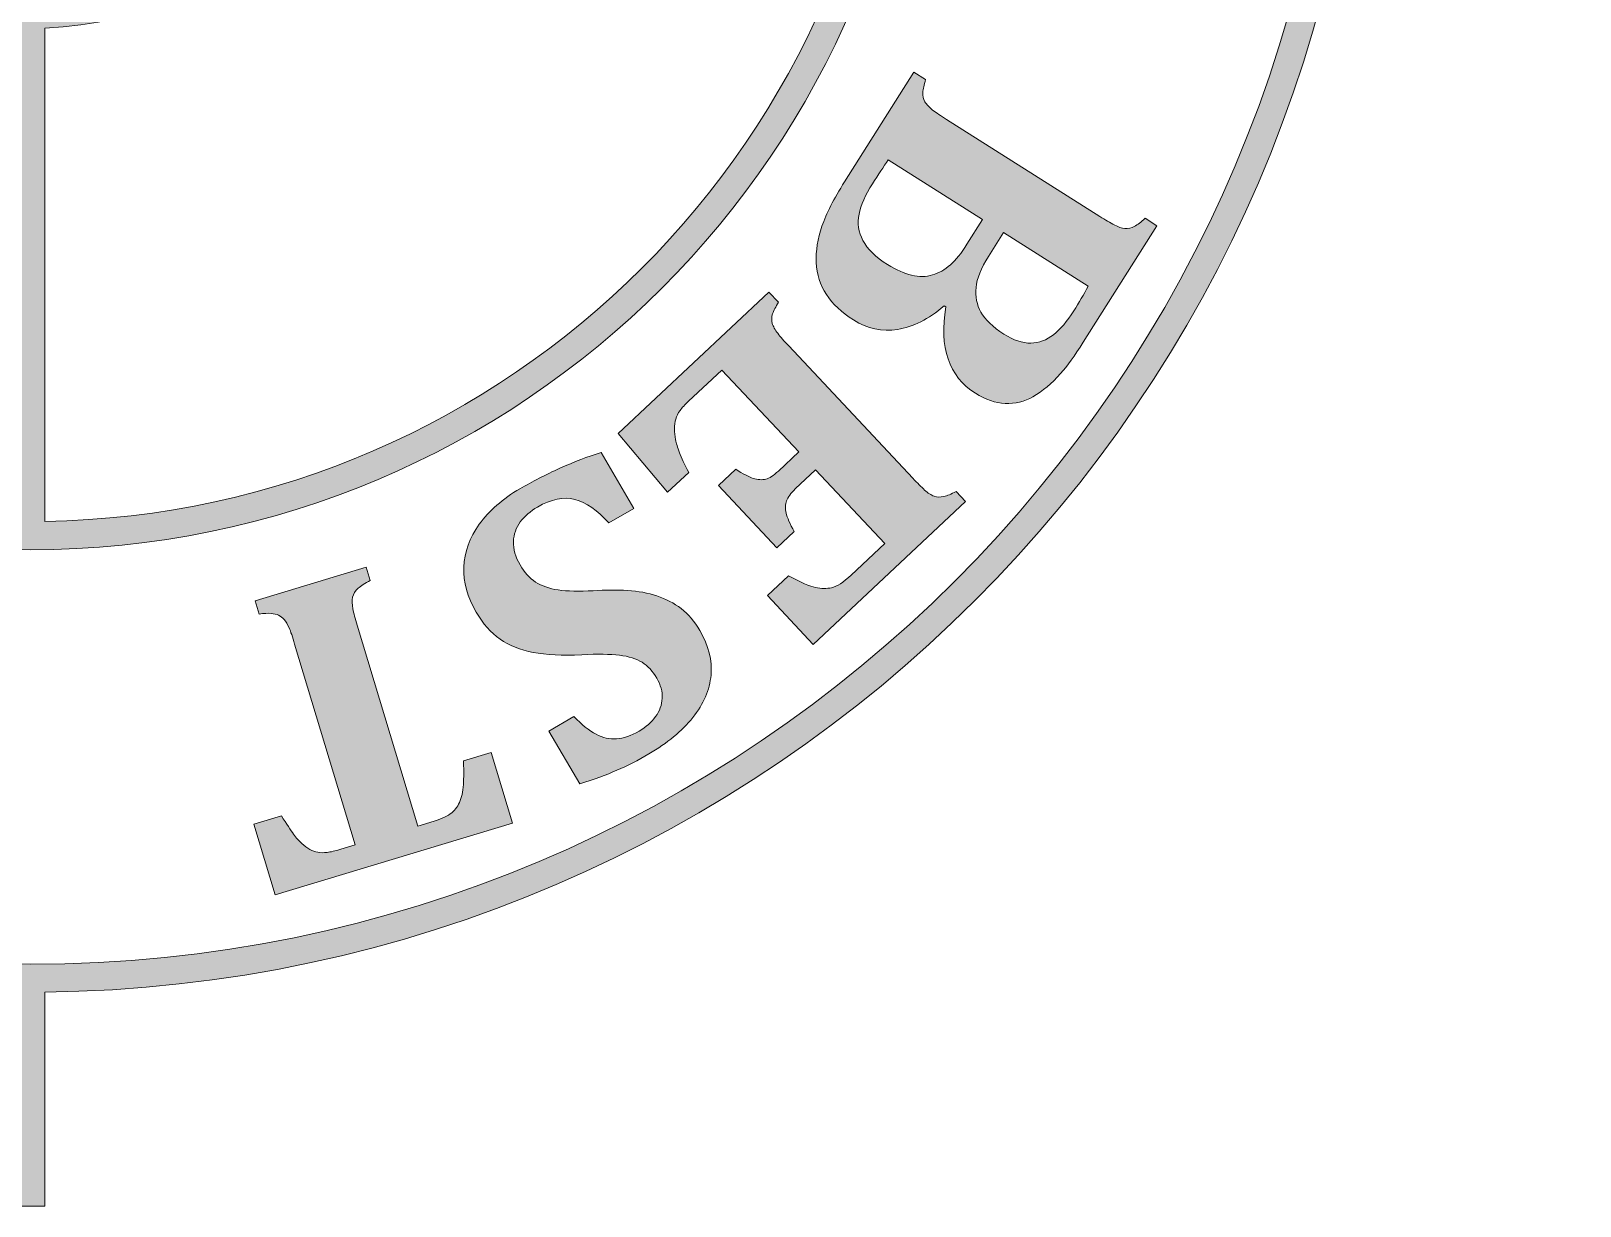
# Model space of a CAD drawing. Header units: inches. Extents: x 180 to 900, y -900 to -180.
# Drawn here: x 540 to 900.3, y -900 to -626.6 of the extents above; entities that cross this region are included whole.
import ezdxf

# ---------------------------------------------------------------- set-up
doc = ezdxf.new("R2010")
doc.units = ezdxf.units.IN
doc.header["$MEASUREMENT"] = 0
doc.layers.add('Layer 1', color=7, linetype='Continuous')

# ---------------------------------------------------------------- blocks, each defined once
blk = doc.blocks.new('block 3')
at = {"layer": 'Layer 1', "true_color": 0x040404}
h = blk.add_hatch(color=18, dxfattribs=at)
h.dxf.hatch_style = 2
edge = h.paths.add_edge_path()
edge.add_spline(control_points=[(900.25, -536.53), (900.25, -536.53), (850.48, -536.53), (850.48, -536.53), (848.73, -367.89), (711.9, -231.06), (543.26, -229.31), (543.26, -229.31), (543.26, -179.53), (543.26, -179.53), (543.26, -179.53), (536.74, -179.53), (536.74, -179.53), (536.74, -179.53), (536.74, -229.31), (536.74, -229.31), (368.1, -231.06), (231.27, -367.89), (229.52, -536.53), (229.52, -536.53), (179.75, -536.53), (179.75, -536.53), (179.75, -536.53), (179.75, -543.04), (179.75, -543.04), (179.75, -543.04), (229.52, -543.04), (229.52, -543.04), (231.27, -711.68), (368.1, -848.52), (536.74, -850.26), (536.74, -850.26), (536.74, -900.04), (536.74, -900.04), (536.74, -900.04), (543.26, -900.04), (543.26, -900.04), (543.26, -900.04), (543.26, -850.26), (543.26, -850.26), (711.9, -848.52), (848.73, -711.68), (850.48, -543.04), (850.48, -543.04), (900.25, -543.04), (900.25, -543.04), (900.25, -543.04), (900.25, -536.53), (900.25, -536.53)], knot_values=[0, 0, 0, 0, 1, 1, 1, 2, 2, 2, 3, 3, 3, 4, 4, 4, 5, 5, 5, 6, 6, 6, 7, 7, 7, 8, 8, 8, 9, 9, 9, 10, 10, 10, 11, 11, 11, 12, 12, 12, 13, 13, 13, 14, 14, 14, 15, 15, 15, 16, 16, 16, 16], degree=3, periodic=1)
edge = h.paths.add_edge_path()
edge.add_spline(control_points=[(540, -843.79), (372.37, -843.79), (236, -707.41), (236, -539.79), (236, -372.16), (372.37, -235.79), (540, -235.79), (707.63, -235.79), (844, -372.16), (844, -539.79), (844, -707.41), (707.63, -843.79), (540, -843.79)], knot_values=[0, 0, 0, 0, 1, 1, 1, 2, 2, 2, 3, 3, 3, 4, 4, 4, 4], degree=3, periodic=1)
h = blk.add_hatch(color=18, dxfattribs=at)
h.dxf.hatch_style = 2
edge = h.paths.add_edge_path()
edge.add_spline(control_points=[(540, -332.22), (425.55, -332.22), (332.44, -425.33), (332.44, -539.79), (332.44, -654.24), (425.55, -747.35), (540, -747.35), (654.45, -747.35), (747.57, -654.24), (747.57, -539.79), (747.57, -425.33), (654.45, -332.22), (540, -332.22)], knot_values=[0, 0, 0, 0, 1, 1, 1, 2, 2, 2, 3, 3, 3, 4, 4, 4, 4], degree=3, periodic=1)
edge = h.paths.add_edge_path()
edge.add_spline(control_points=[(740.96, -536.53), (740.96, -536.53), (626.17, -536.53), (626.17, -536.53), (624.49, -491.56), (588.23, -455.3), (543.26, -453.61), (543.26, -453.61), (543.26, -338.82), (543.26, -338.82), (651.53, -340.56), (739.23, -428.26), (740.96, -536.53)], knot_values=[0, 0, 0, 0, 1, 1, 1, 2, 2, 2, 3, 3, 3, 4, 4, 4, 4], degree=3, periodic=1)
edge = h.paths.add_edge_path()
edge.add_spline(control_points=[(536.74, -467.57), (499.41, -469.23), (469.45, -499.19), (467.79, -536.53), (467.79, -536.53), (460.35, -536.53), (460.35, -536.53), (462.02, -495.15), (495.36, -461.81), (536.74, -460.13), (536.74, -460.13), (536.74, -467.57), (536.74, -467.57)], knot_values=[0, 0, 0, 0, 1, 1, 1, 2, 2, 2, 3, 3, 3, 4, 4, 4, 4], degree=3, periodic=1)
edge = h.paths.add_edge_path()
edge.add_spline(control_points=[(467.79, -543.04), (469.44, -580.38), (499.41, -610.34), (536.74, -612), (536.74, -612), (536.74, -619.44), (536.74, -619.44), (495.36, -617.76), (462.02, -584.42), (460.35, -543.04), (460.35, -543.04), (467.79, -543.04), (467.79, -543.04)], knot_values=[0, 0, 0, 0, 1, 1, 1, 2, 2, 2, 3, 3, 3, 4, 4, 4, 4], degree=3, periodic=1)
edge = h.paths.add_edge_path()
edge.add_spline(control_points=[(543.26, -612), (580.59, -610.34), (610.56, -580.38), (612.21, -543.04), (612.21, -543.04), (619.65, -543.04), (619.65, -543.04), (617.98, -584.42), (584.64, -617.76), (543.26, -619.44), (543.26, -619.44), (543.26, -612), (543.26, -612)], knot_values=[0, 0, 0, 0, 1, 1, 1, 2, 2, 2, 3, 3, 3, 4, 4, 4, 4], degree=3, periodic=1)
edge = h.paths.add_edge_path()
edge.add_spline(control_points=[(612.21, -536.53), (610.55, -499.19), (580.59, -469.23), (543.26, -467.57), (543.26, -467.57), (543.26, -460.13), (543.26, -460.13), (584.64, -461.81), (617.98, -495.15), (619.65, -536.53), (619.65, -536.53), (612.21, -536.53), (612.21, -536.53)], knot_values=[0, 0, 0, 0, 1, 1, 1, 2, 2, 2, 3, 3, 3, 4, 4, 4, 4], degree=3, periodic=1)
edge = h.paths.add_edge_path()
edge.add_spline(control_points=[(536.74, -338.82), (536.74, -338.82), (536.74, -453.61), (536.74, -453.61), (491.77, -455.3), (455.51, -491.56), (453.83, -536.53), (453.83, -536.53), (339.04, -536.53), (339.04, -536.53), (340.77, -428.26), (428.48, -340.56), (536.74, -338.82)], knot_values=[0, 0, 0, 0, 1, 1, 1, 2, 2, 2, 3, 3, 3, 4, 4, 4, 4], degree=3, periodic=1)
edge = h.paths.add_edge_path()
edge.add_spline(control_points=[(339.04, -543.04), (339.04, -543.04), (453.83, -543.04), (453.83, -543.04), (455.51, -588.02), (491.77, -624.28), (536.74, -625.96), (536.74, -625.96), (536.74, -740.75), (536.74, -740.75), (428.48, -739.01), (340.77, -651.31), (339.04, -543.04)], knot_values=[0, 0, 0, 0, 1, 1, 1, 2, 2, 2, 3, 3, 3, 4, 4, 4, 4], degree=3, periodic=1)
edge = h.paths.add_edge_path()
edge.add_spline(control_points=[(543.26, -740.75), (543.26, -740.75), (543.26, -625.96), (543.26, -625.96), (588.23, -624.28), (624.49, -588.02), (626.17, -543.04), (626.17, -543.04), (740.96, -543.04), (740.96, -543.04), (739.23, -651.31), (651.53, -739.01), (543.26, -740.75)], knot_values=[0, 0, 0, 0, 1, 1, 1, 2, 2, 2, 3, 3, 3, 4, 4, 4, 4], degree=3, periodic=1)
at = {"layer": 'Layer 1', "lineweight": 0}
for points, knots in [([(900.25, -536.53), (900.25, -536.53), (850.48, -536.53), (850.48, -536.53), (848.73, -367.89), (711.9, -231.06), (543.26, -229.31), (543.26, -229.31), (543.26, -179.53), (543.26, -179.53), (543.26, -179.53), (536.74, -179.53), (536.74, -179.53), (536.74, -179.53), (536.74, -229.31), (536.74, -229.31), (368.1, -231.06), (231.27, -367.89), (229.52, -536.53), (229.52, -536.53), (179.75, -536.53), (179.75, -536.53), (179.75, -536.53), (179.75, -543.04), (179.75, -543.04), (179.75, -543.04), (229.52, -543.04), (229.52, -543.04), (231.27, -711.68), (368.1, -848.52), (536.74, -850.26), (536.74, -850.26), (536.74, -900.04), (536.74, -900.04), (536.74, -900.04), (543.26, -900.04), (543.26, -900.04), (543.26, -900.04), (543.26, -850.26), (543.26, -850.26), (711.9, -848.52), (848.73, -711.68), (850.48, -543.04), (850.48, -543.04), (900.25, -543.04), (900.25, -543.04), (900.25, -543.04), (900.25, -536.53), (900.25, -536.53)], [0, 0, 0, 0, 1, 1, 1, 2, 2, 2, 3, 3, 3, 4, 4, 4, 5, 5, 5, 6, 6, 6, 7, 7, 7, 8, 8, 8, 9, 9, 9, 10, 10, 10, 11, 11, 11, 12, 12, 12, 13, 13, 13, 14, 14, 14, 15, 15, 15, 16, 16, 16, 16]), ([(540, -843.79), (372.37, -843.79), (236, -707.41), (236, -539.79), (236, -372.16), (372.37, -235.79), (540, -235.79), (707.63, -235.79), (844, -372.16), (844, -539.79), (844, -707.41), (707.63, -843.79), (540, -843.79)], [0, 0, 0, 0, 1, 1, 1, 2, 2, 2, 3, 3, 3, 4, 4, 4, 4]), ([(540, -332.22), (425.55, -332.22), (332.44, -425.33), (332.44, -539.79), (332.44, -654.24), (425.55, -747.35), (540, -747.35), (654.45, -747.35), (747.57, -654.24), (747.57, -539.79), (747.57, -425.33), (654.45, -332.22), (540, -332.22)], [0, 0, 0, 0, 1, 1, 1, 2, 2, 2, 3, 3, 3, 4, 4, 4, 4]), ([(543.26, -740.75), (543.26, -740.75), (543.26, -625.96), (543.26, -625.96), (588.23, -624.28), (624.49, -588.02), (626.17, -543.04), (626.17, -543.04), (740.96, -543.04), (740.96, -543.04), (739.23, -651.31), (651.53, -739.01), (543.26, -740.75)], [0, 0, 0, 0, 1, 1, 1, 2, 2, 2, 3, 3, 3, 4, 4, 4, 4])]:
    blk.add_open_spline(points, degree=3, knots=knots, dxfattribs=at)
blk = doc.blocks.new('block 4')
at = {"layer": 'Layer 1', "true_color": 0x040404}
h = blk.add_hatch(color=18, dxfattribs=at)
h.dxf.hatch_style = 2
edge = h.paths.add_edge_path()
edge.add_spline(control_points=[(752.39, -690.59), (748.74, -693.69), (745.12, -695.52), (741.53, -696.09), (737.95, -696.66), (734.54, -695.93), (731.31, -693.89), (728.55, -692.14), (726.44, -690.17), (724.98, -687.95), (723.53, -685.73), (722.74, -683.27), (722.62, -680.55), (722.51, -677.83), (722.95, -675), (723.96, -672.07), (724.97, -669.13), (726.72, -665.69), (729.21, -661.74), (729.21, -661.74), (745.33, -636.25), (745.33, -636.25), (745.33, -636.25), (748.06, -637.97), (748.06, -637.97), (747.69, -639.17), (747.48, -640.16), (747.42, -640.96), (747.36, -641.75), (747.52, -642.47), (747.91, -643.12), (748.29, -643.77), (748.89, -644.41), (749.7, -645.04), (750.52, -645.67), (751.59, -646.4), (752.92, -647.24), (752.92, -647.24), (788.6, -669.8), (788.6, -669.8), (789.89, -670.61), (791, -671.27), (791.93, -671.76), (792.86, -672.25), (793.69, -672.52), (794.42, -672.58), (795.16, -672.64), (795.89, -672.48), (796.6, -672.11), (797.33, -671.73), (798.15, -671.11), (799.09, -670.23), (799.09, -670.23), (801.83, -671.96), (801.83, -671.96), (801.83, -671.96), (784.69, -699.07), (784.69, -699.07), (782.74, -702.16), (780.99, -704.59), (779.44, -706.36), (777.39, -708.69), (775.25, -710.48), (773.03, -711.74), (771.04, -712.88), (768.89, -713.4), (766.6, -713.3), (764.31, -713.2), (762, -712.42), (759.68, -710.95), (753.45, -707.01), (751.14, -700.3), (752.77, -690.83), (752.77, -690.83), (752.39, -690.59), (752.39, -690.59)], knot_values=[0, 0, 0, 0, 1, 1, 1, 2, 2, 2, 3, 3, 3, 4, 4, 4, 5, 5, 5, 6, 6, 6, 7, 7, 7, 8, 8, 8, 9, 9, 9, 10, 10, 10, 11, 11, 11, 12, 12, 12, 13, 13, 13, 14, 14, 14, 15, 15, 15, 16, 16, 16, 17, 17, 17, 18, 18, 18, 19, 19, 19, 20, 20, 20, 21, 21, 21, 22, 22, 22, 23, 23, 23, 24, 24, 24, 25, 25, 25, 25], degree=3, periodic=1)
edge = h.paths.add_edge_path()
edge.add_spline(control_points=[(739.38, -656.65), (738.27, -658.22), (737.04, -660.07), (735.7, -662.2), (734.04, -664.82), (733, -667.18), (732.58, -669.29), (732.16, -671.4), (732.45, -673.43), (733.47, -675.39), (734.5, -677.35), (736.41, -679.22), (739.23, -680.99), (741.21, -682.25), (743.08, -683.08), (744.81, -683.48), (746.55, -683.88), (748.16, -683.86), (749.66, -683.42), (751.16, -682.97), (752.54, -682.19), (753.81, -681.06), (755.08, -679.93), (756.38, -678.34), (757.68, -676.27), (757.68, -676.27), (761.32, -670.51), (761.32, -670.51), (761.32, -670.51), (739.38, -656.65), (739.38, -656.65)], knot_values=[0, 0, 0, 0, 1, 1, 1, 2, 2, 2, 3, 3, 3, 4, 4, 4, 5, 5, 5, 6, 6, 6, 7, 7, 7, 8, 8, 8, 9, 9, 9, 10, 10, 10, 10], degree=3, periodic=1)
edge = h.paths.add_edge_path()
edge.add_spline(control_points=[(762.68, -679.08), (760.94, -681.84), (759.97, -684.26), (759.78, -686.34), (759.58, -688.42), (759.97, -690.33), (760.93, -692.07), (761.89, -693.82), (763.67, -695.51), (766.26, -697.16), (768.55, -698.6), (770.64, -699.31), (772.54, -699.27), (774.44, -699.23), (776.19, -698.59), (777.8, -697.32), (779.41, -696.06), (780.98, -694.22), (782.51, -691.79), (783.74, -689.86), (784.85, -687.94), (785.87, -686.03), (785.87, -686.03), (766.16, -673.57), (766.16, -673.57), (766.16, -673.57), (762.68, -679.08), (762.68, -679.08)], knot_values=[0, 0, 0, 0, 1, 1, 1, 2, 2, 2, 3, 3, 3, 4, 4, 4, 5, 5, 5, 6, 6, 6, 7, 7, 7, 8, 8, 8, 9, 9, 9, 9], degree=3, periodic=1)
h = blk.add_hatch(color=18, dxfattribs=at)
h.dxf.hatch_style = 2
edge = h.paths.add_edge_path()
edge.add_spline(control_points=[(721.93, -769.37), (721.93, -769.37), (711.28, -758.01), (711.28, -758.01), (711.28, -758.01), (716.17, -753.42), (716.17, -753.42), (719.08, -754.94), (721.18, -755.85), (722.47, -756.13), (723.77, -756.42), (725.02, -756.43), (726.21, -756.18), (727.41, -755.93), (728.93, -754.95), (730.76, -753.23), (730.76, -753.23), (738.54, -745.93), (738.54, -745.93), (738.54, -745.93), (722.47, -728.78), (722.47, -728.78), (722.47, -728.78), (717.75, -733.21), (717.75, -733.21), (716.71, -734.19), (716.02, -735.11), (715.71, -735.96), (715.39, -736.82), (715.36, -737.78), (715.62, -738.83), (715.87, -739.89), (716.5, -741.32), (717.5, -743.1), (717.5, -743.1), (713.47, -746.89), (713.47, -746.89), (713.47, -746.89), (699.87, -732.39), (699.87, -732.39), (699.87, -732.39), (703.9, -728.6), (703.9, -728.6), (705.53, -729.67), (706.89, -730.38), (707.98, -730.73), (709.06, -731.07), (710.03, -731.14), (710.88, -730.92), (711.73, -730.71), (712.71, -730.08), (713.83, -729.03), (713.83, -729.03), (718.55, -724.6), (718.55, -724.6), (718.55, -724.6), (700.66, -705.53), (700.66, -705.53), (700.66, -705.53), (692.91, -712.8), (692.91, -712.8), (692.08, -713.58), (691.42, -714.29), (690.95, -714.94), (690.48, -715.58), (690.14, -716.25), (689.94, -716.93), (689.73, -717.62), (689.63, -718.38), (689.64, -719.23), (689.64, -720.07), (689.73, -720.9), (689.9, -721.73), (690.07, -722.55), (690.38, -723.56), (690.83, -724.76), (691.28, -725.95), (691.99, -727.49), (692.97, -729.4), (692.97, -729.4), (688.07, -733.98), (688.07, -733.98), (688.07, -733.98), (676.53, -720.31), (676.53, -720.31), (676.53, -720.31), (711.63, -687.38), (711.63, -687.38), (711.63, -687.38), (713.84, -689.74), (713.84, -689.74), (713.19, -690.81), (712.73, -691.72), (712.47, -692.47), (712.22, -693.22), (712.2, -693.96), (712.4, -694.68), (712.61, -695.41), (713.03, -696.18), (713.66, -696.99), (714.3, -697.81), (715.15, -698.79), (716.22, -699.93), (716.22, -699.93), (745.1, -730.72), (745.1, -730.72), (746.14, -731.84), (747.06, -732.75), (747.83, -733.46), (748.61, -734.16), (749.34, -734.64), (750.04, -734.88), (750.73, -735.12), (751.48, -735.15), (752.27, -734.97), (753.06, -734.79), (754.02, -734.39), (755.15, -733.78), (755.15, -733.78), (757.36, -736.14), (757.36, -736.14), (757.36, -736.14), (721.93, -769.37), (721.93, -769.37)], knot_values=[0, 0, 0, 0, 1, 1, 1, 2, 2, 2, 3, 3, 3, 4, 4, 4, 5, 5, 5, 6, 6, 6, 7, 7, 7, 8, 8, 8, 9, 9, 9, 10, 10, 10, 11, 11, 11, 12, 12, 12, 13, 13, 13, 14, 14, 14, 15, 15, 15, 16, 16, 16, 17, 17, 17, 18, 18, 18, 19, 19, 19, 20, 20, 20, 21, 21, 21, 22, 22, 22, 23, 23, 23, 24, 24, 24, 25, 25, 25, 26, 26, 26, 27, 27, 27, 28, 28, 28, 29, 29, 29, 30, 30, 30, 31, 31, 31, 32, 32, 32, 33, 33, 33, 34, 34, 34, 35, 35, 35, 36, 36, 36, 37, 37, 37, 38, 38, 38, 39, 39, 39, 40, 40, 40, 41, 41, 41, 41], degree=3, periodic=1)
h = blk.add_hatch(color=18, dxfattribs=at)
h.dxf.hatch_style = 2
edge = h.paths.add_edge_path()
edge.add_spline(control_points=[(674.4, -741.1), (671.74, -738.16), (669.1, -736.34), (666.49, -735.65), (663.88, -734.97), (660.98, -735.55), (657.79, -737.41), (656.13, -738.38), (654.8, -739.53), (653.8, -740.87), (652.8, -742.21), (652.27, -743.74), (652.2, -745.46), (652.13, -747.19), (652.64, -748.99), (653.74, -750.88), (654.76, -752.63), (655.97, -753.95), (657.37, -754.86), (658.76, -755.77), (660.52, -756.38), (662.63, -756.69), (664.74, -757.01), (667.46, -757.07), (670.78, -756.87), (673.62, -756.69), (676.28, -756.67), (678.75, -756.82), (681.21, -756.97), (683.49, -757.39), (685.57, -758.08), (687.66, -758.78), (689.54, -759.77), (691.22, -761.05), (692.9, -762.34), (694.35, -764.05), (695.58, -766.16), (697.61, -769.63), (698.47, -773.08), (698.16, -776.51), (697.85, -779.93), (696.44, -783.23), (693.91, -786.38), (691.39, -789.54), (687.98, -792.36), (683.69, -794.86), (681.18, -796.32), (678.71, -797.59), (676.27, -798.65), (673.83, -799.72), (670.94, -800.76), (667.62, -801.8), (667.62, -801.8), (660.46, -789.53), (660.46, -789.53), (660.46, -789.53), (666.26, -786.15), (666.26, -786.15), (668.09, -788.07), (669.81, -789.44), (671.41, -790.26), (673, -791.09), (674.6, -791.45), (676.2, -791.35), (677.81, -791.24), (679.55, -790.64), (681.44, -789.54), (683.05, -788.6), (684.32, -787.48), (685.26, -786.18), (686.2, -784.87), (686.72, -783.45), (686.8, -781.91), (686.88, -780.37), (686.46, -778.81), (685.54, -777.23), (684.59, -775.59), (683.45, -774.36), (682.11, -773.53), (680.78, -772.7), (679.03, -772.16), (676.87, -771.89), (674.71, -771.61), (671.78, -771.58), (668.08, -771.77), (663.56, -771.99), (659.8, -771.81), (656.8, -771.23), (653.8, -770.66), (651.23, -769.63), (649.09, -768.13), (646.95, -766.64), (645.1, -764.54), (643.52, -761.83), (641.5, -758.36), (640.54, -754.88), (640.66, -751.39), (640.78, -747.9), (641.98, -744.58), (644.26, -741.42), (646.53, -738.26), (649.69, -735.5), (653.72, -733.15), (656.6, -731.47), (659.69, -729.89), (662.99, -728.4), (666.3, -726.9), (669.5, -725.67), (672.6, -724.69), (672.6, -724.69), (680.19, -737.73), (680.19, -737.73), (680.19, -737.73), (674.4, -741.1), (674.4, -741.1)], knot_values=[0, 0, 0, 0, 1, 1, 1, 2, 2, 2, 3, 3, 3, 4, 4, 4, 5, 5, 5, 6, 6, 6, 7, 7, 7, 8, 8, 8, 9, 9, 9, 10, 10, 10, 11, 11, 11, 12, 12, 12, 13, 13, 13, 14, 14, 14, 15, 15, 15, 16, 16, 16, 17, 17, 17, 18, 18, 18, 19, 19, 19, 20, 20, 20, 21, 21, 21, 22, 22, 22, 23, 23, 23, 24, 24, 24, 25, 25, 25, 26, 26, 26, 27, 27, 27, 28, 28, 28, 29, 29, 29, 30, 30, 30, 31, 31, 31, 32, 32, 32, 33, 33, 33, 34, 34, 34, 35, 35, 35, 36, 36, 36, 37, 37, 37, 38, 38, 38, 38], degree=3, periodic=1)
h = blk.add_hatch(color=18, dxfattribs=at)
h.dxf.hatch_style = 2
edge = h.paths.add_edge_path()
edge.add_spline(control_points=[(617.98, -751.42), (617.98, -751.42), (618.91, -754.51), (618.91, -754.51), (617.67, -755.12), (616.72, -755.73), (616.06, -756.32), (615.4, -756.91), (614.98, -757.59), (614.81, -758.36), (614.63, -759.13), (614.65, -760.03), (614.86, -761.08), (615.07, -762.12), (615.4, -763.39), (615.86, -764.89), (615.86, -764.89), (629.95, -811.64), (629.95, -811.64), (629.95, -811.64), (633.75, -810.49), (633.75, -810.49), (635.62, -809.93), (636.99, -809.27), (637.86, -808.53), (638.73, -807.8), (639.39, -806.85), (639.84, -805.69), (640.29, -804.53), (640.55, -803.08), (640.6, -801.34), (640.66, -799.6), (640.65, -797.98), (640.57, -796.47), (640.57, -796.47), (646.99, -794.53), (646.99, -794.53), (646.99, -794.53), (651.95, -810.99), (651.95, -810.99), (651.95, -810.99), (596.77, -827.62), (596.77, -827.62), (596.77, -827.62), (591.81, -811.17), (591.81, -811.17), (591.81, -811.17), (598.23, -809.23), (598.23, -809.23), (599.47, -811.18), (600.41, -812.6), (601.05, -813.5), (601.7, -814.39), (602.34, -815.13), (602.97, -815.7), (603.61, -816.28), (604.23, -816.73), (604.84, -817.06), (605.45, -817.39), (606.06, -817.61), (606.68, -817.73), (607.29, -817.85), (608.02, -817.86), (608.86, -817.76), (609.7, -817.67), (610.76, -817.42), (612.04, -817.04), (612.04, -817.04), (615.42, -816.02), (615.42, -816.02), (615.42, -816.02), (601.32, -769.28), (601.32, -769.28), (600.82, -767.62), (600.4, -766.38), (600.04, -765.54), (599.69, -764.71), (599.31, -764.07), (598.9, -763.61), (598.49, -763.16), (598.06, -762.82), (597.6, -762.6), (597.14, -762.38), (596.55, -762.23), (595.83, -762.16), (595.11, -762.09), (594.18, -762.14), (593.04, -762.31), (593.04, -762.31), (592.1, -759.22), (592.1, -759.22), (592.1, -759.22), (617.98, -751.42), (617.98, -751.42)], knot_values=[0, 0, 0, 0, 1, 1, 1, 2, 2, 2, 3, 3, 3, 4, 4, 4, 5, 5, 5, 6, 6, 6, 7, 7, 7, 8, 8, 8, 9, 9, 9, 10, 10, 10, 11, 11, 11, 12, 12, 12, 13, 13, 13, 14, 14, 14, 15, 15, 15, 16, 16, 16, 17, 17, 17, 18, 18, 18, 19, 19, 19, 20, 20, 20, 21, 21, 21, 22, 22, 22, 23, 23, 23, 24, 24, 24, 25, 25, 25, 26, 26, 26, 27, 27, 27, 28, 28, 28, 29, 29, 29, 30, 30, 30, 31, 31, 31, 31], degree=3, periodic=1)
at = {"layer": 'Layer 1', "lineweight": 0}
for points, knots in [([(752.39, -690.59), (748.74, -693.69), (745.12, -695.52), (741.53, -696.09), (737.95, -696.66), (734.54, -695.93), (731.31, -693.89), (728.55, -692.14), (726.44, -690.17), (724.98, -687.95), (723.53, -685.73), (722.74, -683.27), (722.62, -680.55), (722.51, -677.83), (722.95, -675), (723.96, -672.07), (724.97, -669.13), (726.72, -665.69), (729.21, -661.74), (729.21, -661.74), (745.33, -636.25), (745.33, -636.25), (745.33, -636.25), (748.06, -637.97), (748.06, -637.97), (747.69, -639.17), (747.48, -640.16), (747.42, -640.96), (747.36, -641.75), (747.52, -642.47), (747.91, -643.12), (748.29, -643.77), (748.89, -644.41), (749.7, -645.04), (750.52, -645.67), (751.59, -646.4), (752.92, -647.24), (752.92, -647.24), (788.6, -669.8), (788.6, -669.8), (789.89, -670.61), (791, -671.27), (791.93, -671.76), (792.86, -672.25), (793.69, -672.52), (794.42, -672.58), (795.16, -672.64), (795.89, -672.48), (796.6, -672.11), (797.33, -671.73), (798.15, -671.11), (799.09, -670.23), (799.09, -670.23), (801.83, -671.96), (801.83, -671.96), (801.83, -671.96), (784.69, -699.07), (784.69, -699.07), (782.74, -702.16), (780.99, -704.59), (779.44, -706.36), (777.39, -708.69), (775.25, -710.48), (773.03, -711.74), (771.04, -712.88), (768.89, -713.4), (766.6, -713.3), (764.31, -713.2), (762, -712.42), (759.68, -710.95), (753.45, -707.01), (751.14, -700.3), (752.77, -690.83), (752.77, -690.83), (752.39, -690.59), (752.39, -690.59)], [0, 0, 0, 0, 1, 1, 1, 2, 2, 2, 3, 3, 3, 4, 4, 4, 5, 5, 5, 6, 6, 6, 7, 7, 7, 8, 8, 8, 9, 9, 9, 10, 10, 10, 11, 11, 11, 12, 12, 12, 13, 13, 13, 14, 14, 14, 15, 15, 15, 16, 16, 16, 17, 17, 17, 18, 18, 18, 19, 19, 19, 20, 20, 20, 21, 21, 21, 22, 22, 22, 23, 23, 23, 24, 24, 24, 25, 25, 25, 25]), ([(739.38, -656.65), (738.27, -658.22), (737.04, -660.07), (735.7, -662.2), (734.04, -664.82), (733, -667.18), (732.58, -669.29), (732.16, -671.4), (732.45, -673.43), (733.47, -675.39), (734.5, -677.35), (736.41, -679.22), (739.23, -680.99), (741.21, -682.25), (743.08, -683.08), (744.81, -683.48), (746.55, -683.88), (748.16, -683.86), (749.66, -683.42), (751.16, -682.97), (752.54, -682.19), (753.81, -681.06), (755.08, -679.93), (756.38, -678.34), (757.68, -676.27), (757.68, -676.27), (761.32, -670.51), (761.32, -670.51), (761.32, -670.51), (739.38, -656.65), (739.38, -656.65)], [0, 0, 0, 0, 1, 1, 1, 2, 2, 2, 3, 3, 3, 4, 4, 4, 5, 5, 5, 6, 6, 6, 7, 7, 7, 8, 8, 8, 9, 9, 9, 10, 10, 10, 10]), ([(762.68, -679.08), (760.94, -681.84), (759.97, -684.26), (759.78, -686.34), (759.58, -688.42), (759.97, -690.33), (760.93, -692.07), (761.89, -693.82), (763.67, -695.51), (766.26, -697.16), (768.55, -698.6), (770.64, -699.31), (772.54, -699.27), (774.44, -699.23), (776.19, -698.59), (777.8, -697.32), (779.41, -696.06), (780.98, -694.22), (782.51, -691.79), (783.74, -689.86), (784.85, -687.94), (785.87, -686.03), (785.87, -686.03), (766.16, -673.57), (766.16, -673.57), (766.16, -673.57), (762.68, -679.08), (762.68, -679.08)], [0, 0, 0, 0, 1, 1, 1, 2, 2, 2, 3, 3, 3, 4, 4, 4, 5, 5, 5, 6, 6, 6, 7, 7, 7, 8, 8, 8, 9, 9, 9, 9]), ([(721.93, -769.37), (721.93, -769.37), (711.28, -758.01), (711.28, -758.01), (711.28, -758.01), (716.17, -753.42), (716.17, -753.42), (719.08, -754.94), (721.18, -755.85), (722.47, -756.13), (723.77, -756.42), (725.02, -756.43), (726.21, -756.18), (727.41, -755.93), (728.93, -754.95), (730.76, -753.23), (730.76, -753.23), (738.54, -745.93), (738.54, -745.93), (738.54, -745.93), (722.47, -728.78), (722.47, -728.78), (722.47, -728.78), (717.75, -733.21), (717.75, -733.21), (716.71, -734.19), (716.02, -735.11), (715.71, -735.96), (715.39, -736.82), (715.36, -737.78), (715.62, -738.83), (715.87, -739.89), (716.5, -741.32), (717.5, -743.1), (717.5, -743.1), (713.47, -746.89), (713.47, -746.89), (713.47, -746.89), (699.87, -732.39), (699.87, -732.39), (699.87, -732.39), (703.9, -728.6), (703.9, -728.6), (705.53, -729.67), (706.89, -730.38), (707.98, -730.73), (709.06, -731.07), (710.03, -731.14), (710.88, -730.92), (711.73, -730.71), (712.71, -730.08), (713.83, -729.03), (713.83, -729.03), (718.55, -724.6), (718.55, -724.6), (718.55, -724.6), (700.66, -705.53), (700.66, -705.53), (700.66, -705.53), (692.91, -712.8), (692.91, -712.8), (692.08, -713.58), (691.42, -714.29), (690.95, -714.94), (690.48, -715.58), (690.14, -716.25), (689.94, -716.93), (689.73, -717.62), (689.63, -718.38), (689.64, -719.23), (689.64, -720.07), (689.73, -720.9), (689.9, -721.73), (690.07, -722.55), (690.38, -723.56), (690.83, -724.76), (691.28, -725.95), (691.99, -727.49), (692.97, -729.4), (692.97, -729.4), (688.07, -733.98), (688.07, -733.98), (688.07, -733.98), (676.53, -720.31), (676.53, -720.31), (676.53, -720.31), (711.63, -687.38), (711.63, -687.38), (711.63, -687.38), (713.84, -689.74), (713.84, -689.74), (713.19, -690.81), (712.73, -691.72), (712.47, -692.47), (712.22, -693.22), (712.2, -693.96), (712.4, -694.68), (712.61, -695.41), (713.03, -696.18), (713.66, -696.99), (714.3, -697.81), (715.15, -698.79), (716.22, -699.93), (716.22, -699.93), (745.1, -730.72), (745.1, -730.72), (746.14, -731.84), (747.06, -732.75), (747.83, -733.46), (748.61, -734.16), (749.34, -734.64), (750.04, -734.88), (750.73, -735.12), (751.48, -735.15), (752.27, -734.97), (753.06, -734.79), (754.02, -734.39), (755.15, -733.78), (755.15, -733.78), (757.36, -736.14), (757.36, -736.14), (757.36, -736.14), (721.93, -769.37), (721.93, -769.37)], [0, 0, 0, 0, 1, 1, 1, 2, 2, 2, 3, 3, 3, 4, 4, 4, 5, 5, 5, 6, 6, 6, 7, 7, 7, 8, 8, 8, 9, 9, 9, 10, 10, 10, 11, 11, 11, 12, 12, 12, 13, 13, 13, 14, 14, 14, 15, 15, 15, 16, 16, 16, 17, 17, 17, 18, 18, 18, 19, 19, 19, 20, 20, 20, 21, 21, 21, 22, 22, 22, 23, 23, 23, 24, 24, 24, 25, 25, 25, 26, 26, 26, 27, 27, 27, 28, 28, 28, 29, 29, 29, 30, 30, 30, 31, 31, 31, 32, 32, 32, 33, 33, 33, 34, 34, 34, 35, 35, 35, 36, 36, 36, 37, 37, 37, 38, 38, 38, 39, 39, 39, 40, 40, 40, 41, 41, 41, 41]), ([(674.4, -741.1), (671.74, -738.16), (669.1, -736.34), (666.49, -735.65), (663.88, -734.97), (660.98, -735.55), (657.79, -737.41), (656.13, -738.38), (654.8, -739.53), (653.8, -740.87), (652.8, -742.21), (652.27, -743.74), (652.2, -745.46), (652.13, -747.19), (652.64, -748.99), (653.74, -750.88), (654.76, -752.63), (655.97, -753.95), (657.37, -754.86), (658.76, -755.77), (660.52, -756.38), (662.63, -756.69), (664.74, -757.01), (667.46, -757.07), (670.78, -756.87), (673.62, -756.69), (676.28, -756.67), (678.75, -756.82), (681.21, -756.97), (683.49, -757.39), (685.57, -758.08), (687.66, -758.78), (689.54, -759.77), (691.22, -761.05), (692.9, -762.34), (694.35, -764.05), (695.58, -766.16), (697.61, -769.63), (698.47, -773.08), (698.16, -776.51), (697.85, -779.93), (696.44, -783.23), (693.91, -786.38), (691.39, -789.54), (687.98, -792.36), (683.69, -794.86), (681.18, -796.32), (678.71, -797.59), (676.27, -798.65), (673.83, -799.72), (670.94, -800.76), (667.62, -801.8), (667.62, -801.8), (660.46, -789.53), (660.46, -789.53), (660.46, -789.53), (666.26, -786.15), (666.26, -786.15), (668.09, -788.07), (669.81, -789.44), (671.41, -790.26), (673, -791.09), (674.6, -791.45), (676.2, -791.35), (677.81, -791.24), (679.55, -790.64), (681.44, -789.54), (683.05, -788.6), (684.32, -787.48), (685.26, -786.18), (686.2, -784.87), (686.72, -783.45), (686.8, -781.91), (686.88, -780.37), (686.46, -778.81), (685.54, -777.23), (684.59, -775.59), (683.45, -774.36), (682.11, -773.53), (680.78, -772.7), (679.03, -772.16), (676.87, -771.89), (674.71, -771.61), (671.78, -771.58), (668.08, -771.77), (663.56, -771.99), (659.8, -771.81), (656.8, -771.23), (653.8, -770.66), (651.23, -769.63), (649.09, -768.13), (646.95, -766.64), (645.1, -764.54), (643.52, -761.83), (641.5, -758.36), (640.54, -754.88), (640.66, -751.39), (640.78, -747.9), (641.98, -744.58), (644.26, -741.42), (646.53, -738.26), (649.69, -735.5), (653.72, -733.15), (656.6, -731.47), (659.69, -729.89), (662.99, -728.4), (666.3, -726.9), (669.5, -725.67), (672.6, -724.69), (672.6, -724.69), (680.19, -737.73), (680.19, -737.73), (680.19, -737.73), (674.4, -741.1), (674.4, -741.1)], [0, 0, 0, 0, 1, 1, 1, 2, 2, 2, 3, 3, 3, 4, 4, 4, 5, 5, 5, 6, 6, 6, 7, 7, 7, 8, 8, 8, 9, 9, 9, 10, 10, 10, 11, 11, 11, 12, 12, 12, 13, 13, 13, 14, 14, 14, 15, 15, 15, 16, 16, 16, 17, 17, 17, 18, 18, 18, 19, 19, 19, 20, 20, 20, 21, 21, 21, 22, 22, 22, 23, 23, 23, 24, 24, 24, 25, 25, 25, 26, 26, 26, 27, 27, 27, 28, 28, 28, 29, 29, 29, 30, 30, 30, 31, 31, 31, 32, 32, 32, 33, 33, 33, 34, 34, 34, 35, 35, 35, 36, 36, 36, 37, 37, 37, 38, 38, 38, 38]), ([(617.98, -751.42), (617.98, -751.42), (618.91, -754.51), (618.91, -754.51), (617.67, -755.12), (616.72, -755.73), (616.06, -756.32), (615.4, -756.91), (614.98, -757.59), (614.81, -758.36), (614.63, -759.13), (614.65, -760.03), (614.86, -761.08), (615.07, -762.12), (615.4, -763.39), (615.86, -764.89), (615.86, -764.89), (629.95, -811.64), (629.95, -811.64), (629.95, -811.64), (633.75, -810.49), (633.75, -810.49), (635.62, -809.93), (636.99, -809.27), (637.86, -808.53), (638.73, -807.8), (639.39, -806.85), (639.84, -805.69), (640.29, -804.53), (640.55, -803.08), (640.6, -801.34), (640.66, -799.6), (640.65, -797.98), (640.57, -796.47), (640.57, -796.47), (646.99, -794.53), (646.99, -794.53), (646.99, -794.53), (651.95, -810.99), (651.95, -810.99), (651.95, -810.99), (596.77, -827.62), (596.77, -827.62), (596.77, -827.62), (591.81, -811.17), (591.81, -811.17), (591.81, -811.17), (598.23, -809.23), (598.23, -809.23), (599.47, -811.18), (600.41, -812.6), (601.05, -813.5), (601.7, -814.39), (602.34, -815.13), (602.97, -815.7), (603.61, -816.28), (604.23, -816.73), (604.84, -817.06), (605.45, -817.39), (606.06, -817.61), (606.68, -817.73), (607.29, -817.85), (608.02, -817.86), (608.86, -817.76), (609.7, -817.67), (610.76, -817.42), (612.04, -817.04), (612.04, -817.04), (615.42, -816.02), (615.42, -816.02), (615.42, -816.02), (601.32, -769.28), (601.32, -769.28), (600.82, -767.62), (600.4, -766.38), (600.04, -765.54), (599.69, -764.71), (599.31, -764.07), (598.9, -763.61), (598.49, -763.16), (598.06, -762.82), (597.6, -762.6), (597.14, -762.38), (596.55, -762.23), (595.83, -762.16), (595.11, -762.09), (594.18, -762.14), (593.04, -762.31), (593.04, -762.31), (592.1, -759.22), (592.1, -759.22), (592.1, -759.22), (617.98, -751.42), (617.98, -751.42)], [0, 0, 0, 0, 1, 1, 1, 2, 2, 2, 3, 3, 3, 4, 4, 4, 5, 5, 5, 6, 6, 6, 7, 7, 7, 8, 8, 8, 9, 9, 9, 10, 10, 10, 11, 11, 11, 12, 12, 12, 13, 13, 13, 14, 14, 14, 15, 15, 15, 16, 16, 16, 17, 17, 17, 18, 18, 18, 19, 19, 19, 20, 20, 20, 21, 21, 21, 22, 22, 22, 23, 23, 23, 24, 24, 24, 25, 25, 25, 26, 26, 26, 27, 27, 27, 28, 28, 28, 29, 29, 29, 30, 30, 30, 31, 31, 31, 31])]:
    blk.add_open_spline(points, degree=3, knots=knots, dxfattribs=at)
blk = doc.blocks.new('block 2')
at = {"layer": 'Layer 1'}
for name in ['block 3', 'block 4']:
    blk.add_blockref(name, (0, 0), dxfattribs=at)

msp = doc.modelspace()

# ---------------------------------------------------------------- block references
at = {"layer": 'Layer 1'}
msp.add_blockref('block 2', (0, 0), dxfattribs=at)

doc.saveas('drawing.dxf')
